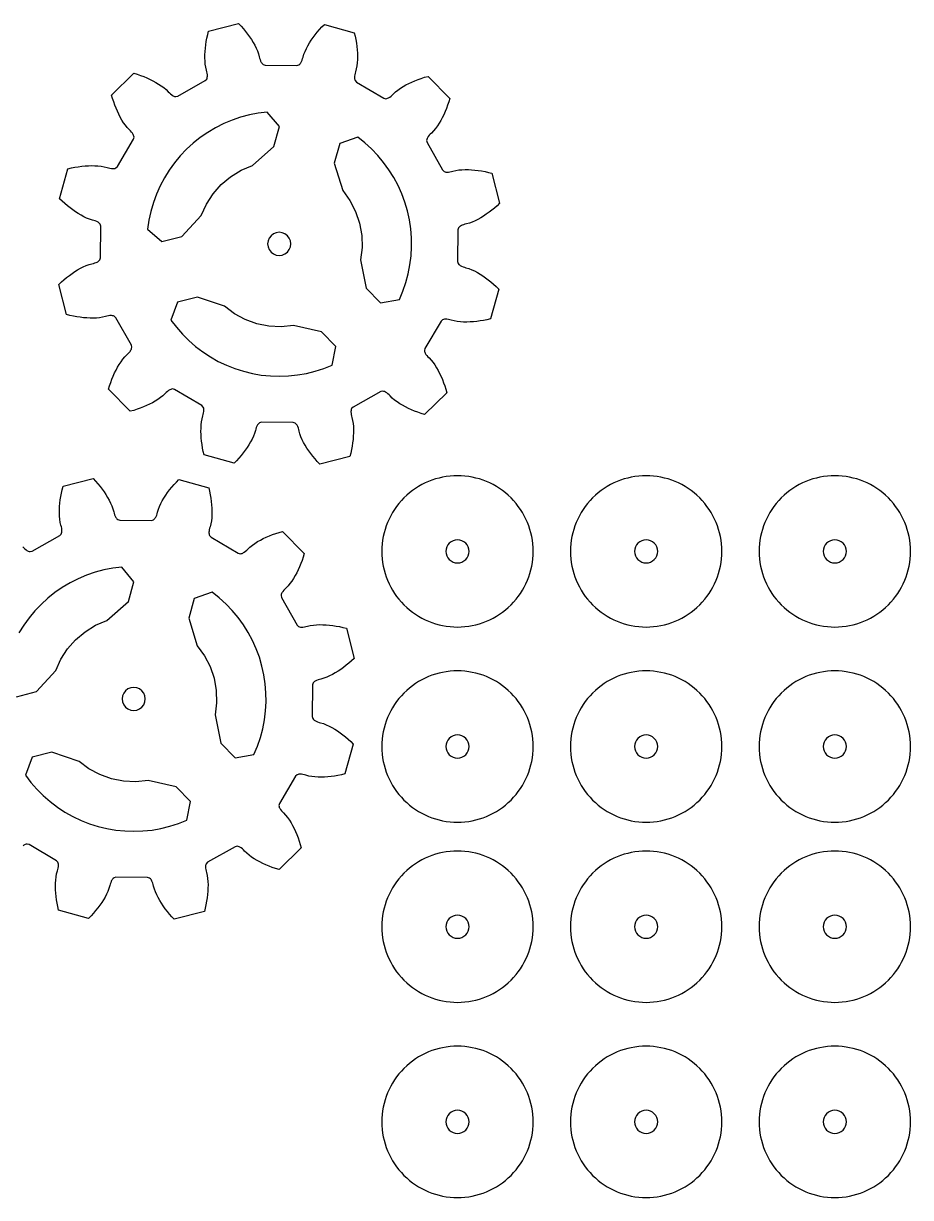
# Model space of a CAD drawing. Extents: x -187 to 64, y -133 to -17.
# Drawn here: x -1.4 to 63.9, y -111.2 to -24.8 of the extents above; entities that cross this region are included whole.
import ezdxf

# ---------------------------------------------------------------- set-up
doc = ezdxf.new("R2010")
doc.units = 0
doc.layers.get('0').update_dxf_attribs({"linetype": 'CONTINUOUS'})
doc.layers.add('6MM_ENGRAVE', color=245, linetype='CONTINUOUS')

msp = doc.modelspace()

# ---------------------------------------------------------------- linework, layer by layer
for points in [[(5.439, -46.444), (5.331, -46.337), (5.259, -46.309), (5.193, -46.295), (5.13, -46.289), (5.07, -46.288), (5.012, -46.291), (4.899, -46.306), (4.789, -46.329), (4.683, -46.359), (4.466, -46.41), (4.242, -46.444), (4.013, -46.465), (3.78, -46.474), (3.543, -46.472), (3.303, -46.461), (3.06, -46.441), (2.814, -46.411), (2.566, -46.372), (2.316, -46.325), (2.064, -46.269), (1.811, -46.205), (1.243, -43.992), (1.434, -43.814), (1.628, -43.644), (1.824, -43.482), (2.023, -43.329), (2.224, -43.184), (2.427, -43.049), (2.632, -42.923), (2.839, -42.808), (3.048, -42.704), (3.258, -42.612), (3.471, -42.534), (3.685, -42.473), (3.793, -42.449), (3.9, -42.417), (4.006, -42.375), (4.059, -42.349), (4.111, -42.32), (4.163, -42.284), (4.214, -42.24), (4.264, -42.181), (4.307, -42.035), (4.331, -39.706), (4.291, -39.559), (4.243, -39.499), (4.193, -39.454), (4.142, -39.418), (4.09, -39.387), (4.038, -39.36), (3.933, -39.316), (3.826, -39.282), (3.719, -39.255), (3.506, -39.19), (3.295, -39.108), (3.086, -39.011), (2.88, -38.903), (2.675, -38.783), (2.473, -38.653), (2.273, -38.514), (2.075, -38.365), (1.879, -38.208), (1.687, -38.042), (1.496, -37.868), (1.309, -37.686), (1.923, -35.485), (2.178, -35.426), (2.431, -35.376), (2.682, -35.334), (2.931, -35.3), (3.177, -35.276), (3.42, -35.26), (3.661, -35.254), (3.898, -35.258), (4.13, -35.272), (4.359, -35.297), (4.582, -35.336), (4.798, -35.391), (4.904, -35.423), (5.012, -35.449), (5.125, -35.466), (5.184, -35.47), (5.244, -35.471), (5.306, -35.466), (5.372, -35.453), (5.445, -35.427), (5.555, -35.322), (6.741, -33.317), (6.78, -33.17), (6.768, -33.094), (6.747, -33.03), (6.721, -32.973), (6.692, -32.92), (6.66, -32.871), (6.591, -32.78), (6.516, -32.697), (6.436, -32.62), (6.284, -32.458), (6.143, -32.281), (6.01, -32.093), (5.886, -31.896), (5.768, -31.69), (5.658, -31.476), (5.554, -31.256), (5.457, -31.028), (5.367, -30.794), (5.283, -30.554), (5.205, -30.308), (5.134, -30.056), (6.766, -28.457), (7.016, -28.534), (7.261, -28.617), (7.499, -28.706), (7.731, -28.801), (7.956, -28.903), (8.175, -29.011), (8.386, -29.126), (8.59, -29.248), (8.784, -29.377), (8.969, -29.513), (9.143, -29.658), (9.303, -29.814), (9.378, -29.895), (9.459, -29.971), (9.549, -30.042), (9.597, -30.075), (9.649, -30.106), (9.705, -30.133), (9.769, -30.155), (9.845, -30.168), (9.993, -30.133), (12.022, -28.989), (12.129, -28.881), (12.157, -28.809), (12.171, -28.743), (12.177, -28.681), (12.178, -28.621), (12.175, -28.562), (12.161, -28.449), (12.137, -28.34), (12.107, -28.233), (12.056, -28.017), (12.022, -27.793), (12.002, -27.564), (11.992, -27.331), (11.994, -27.094), (12.005, -26.853), (12.026, -26.61), (12.055, -26.365), (12.094, -26.117), (12.141, -25.867), (12.197, -25.615), (12.261, -25.361), (14.474, -24.793), (14.652, -24.984), (14.822, -25.178), (14.984, -25.375), (15.138, -25.573), (15.282, -25.774), (15.417, -25.977), (15.543, -26.182), (15.658, -26.389), (15.762, -26.598), (15.854, -26.809), (15.933, -27.021), (15.993, -27.236), (16.017, -27.344), (16.049, -27.451), (16.091, -27.557), (16.117, -27.61), (16.146, -27.662), (16.182, -27.714), (16.226, -27.765), (16.285, -27.814), (16.431, -27.857), (18.76, -27.882), (18.907, -27.842), (18.967, -27.793), (19.012, -27.743), (19.048, -27.692), (19.079, -27.641), (19.106, -27.588), (19.15, -27.483), (19.184, -27.377), (19.211, -27.269), (19.276, -27.056), (19.358, -26.845), (19.455, -26.637), (19.563, -26.43), (19.683, -26.226), (19.813, -26.023), (19.952, -25.823), (20.101, -25.625), (20.258, -25.43), (20.424, -25.237), (20.598, -25.047), (20.78, -24.859), (22.981, -25.474), (23.04, -25.728), (23.091, -25.981), (23.133, -26.232), (23.166, -26.481), (23.19, -26.727), (23.206, -26.971), (23.212, -27.211), (23.209, -27.448), (23.195, -27.681), (23.169, -27.909), (23.131, -28.132), (23.075, -28.348), (23.043, -28.454), (23.017, -28.563), (23, -28.676), (22.996, -28.734), (22.995, -28.794), (23, -28.857), (23.013, -28.923), (23.039, -28.996), (23.144, -29.106), (25.149, -30.291), (25.296, -30.33), (25.372, -30.318), (25.436, -30.297), (25.493, -30.271), (25.546, -30.242), (25.595, -30.21), (25.686, -30.141), (25.769, -30.066), (25.846, -29.987), (26.008, -29.834), (26.185, -29.693), (26.373, -29.561), (26.57, -29.436), (26.776, -29.319), (26.99, -29.208), (27.211, -29.105), (27.438, -29.008), (27.672, -28.917), (27.912, -28.833), (28.158, -28.755), (28.41, -28.684), (30.009, -30.317), (29.932, -30.567), (29.849, -30.811), (29.76, -31.049), (29.665, -31.281), (29.563, -31.507), (29.455, -31.725), (29.34, -31.937), (29.218, -32.14), (29.09, -32.335), (28.953, -32.52), (28.808, -32.694), (28.653, -32.853), (28.572, -32.928), (28.495, -33.01), (28.424, -33.099), (28.391, -33.147), (28.361, -33.199), (28.333, -33.256), (28.311, -33.319), (28.298, -33.396), (28.334, -33.544), (29.477, -35.573), (29.585, -35.68), (29.657, -35.708), (29.723, -35.722), (29.785, -35.728), (29.845, -35.729), (29.904, -35.726), (30.017, -35.711), (30.126, -35.687), (30.233, -35.657), (30.45, -35.606), (30.673, -35.573), (30.902, -35.552), (31.136, -35.543), (31.372, -35.544), (31.613, -35.555), (31.856, -35.576), (32.101, -35.606), (32.349, -35.644), (32.599, -35.691), (32.851, -35.747), (33.105, -35.811), (33.673, -38.024), (33.482, -38.203), (33.288, -38.373), (33.091, -38.535), (32.893, -38.688), (32.692, -38.832), (32.489, -38.968), (32.284, -39.093), (32.077, -39.208), (31.868, -39.313), (31.657, -39.405), (31.445, -39.483), (31.23, -39.543), (31.122, -39.568), (31.015, -39.6), (30.909, -39.642), (30.857, -39.667), (30.804, -39.697), (30.753, -39.732), (30.701, -39.776), (30.652, -39.835), (30.609, -39.981), (30.584, -42.31), (30.624, -42.457), (30.673, -42.517), (30.723, -42.562), (30.774, -42.599), (30.826, -42.63), (30.878, -42.656), (30.983, -42.7), (31.089, -42.735), (31.197, -42.762), (31.41, -42.826), (31.621, -42.909), (31.829, -43.005), (32.036, -43.114), (32.24, -43.234), (32.443, -43.363), (32.643, -43.503), (32.841, -43.651), (33.036, -43.809), (33.229, -43.975), (33.419, -44.149), (33.607, -44.331), (32.992, -46.532), (32.738, -46.591), (32.485, -46.641), (32.234, -46.683), (31.985, -46.716), (31.739, -46.741), (31.495, -46.756), (31.255, -46.763), (31.018, -46.759), (30.785, -46.745), (30.557, -46.719), (30.334, -46.681), (30.118, -46.626), (30.012, -46.593), (29.903, -46.567), (29.79, -46.55), (29.732, -46.546), (29.672, -46.546), (29.609, -46.551), (29.543, -46.563), (29.471, -46.59), (29.36, -46.695), (28.175, -48.699), (28.136, -48.846), (28.148, -48.923), (28.169, -48.987), (28.195, -49.044), (28.224, -49.096), (28.256, -49.146), (28.325, -49.236), (28.4, -49.319), (28.479, -49.396), (28.632, -49.559), (28.773, -49.736), (28.905, -49.923), (29.03, -50.121), (29.147, -50.327), (29.258, -50.54), (29.361, -50.761), (29.458, -50.989), (29.549, -51.223), (29.633, -51.463), (29.711, -51.709), (29.782, -51.96), (28.149, -53.559), (27.899, -53.483), (27.655, -53.4), (27.417, -53.311), (27.185, -53.215), (26.959, -53.113), (26.741, -53.005), (26.529, -52.89), (26.326, -52.769), (26.131, -52.64), (25.946, -52.504), (25.772, -52.359), (25.613, -52.203), (25.538, -52.122), (25.456, -52.045), (25.367, -51.974), (25.319, -51.941), (25.267, -51.911), (25.21, -51.884), (25.147, -51.862), (25.071, -51.848), (24.923, -51.884), (22.894, -53.027), (22.786, -53.135), (22.758, -53.207), (22.745, -53.273), (22.738, -53.336), (22.737, -53.396), (22.74, -53.454), (22.755, -53.567), (22.779, -53.677), (22.809, -53.783), (22.86, -54), (22.893, -54.224), (22.914, -54.453), (22.923, -54.686), (22.922, -54.923), (22.911, -55.163), (22.89, -55.406), (22.86, -55.652), (22.822, -55.9), (22.775, -56.15), (22.719, -56.402), (22.655, -56.655), (20.442, -57.223), (20.263, -57.032), (20.093, -56.838), (19.931, -56.642), (19.778, -56.443), (19.634, -56.242), (19.499, -56.039), (19.373, -55.834), (19.258, -55.627), (19.153, -55.418), (19.061, -55.208), (18.983, -54.995), (18.923, -54.781), (18.898, -54.673), (18.866, -54.566), (18.825, -54.46), (18.799, -54.407), (18.769, -54.355), (18.734, -54.303), (18.69, -54.252), (18.631, -54.202), (18.485, -54.159), (16.156, -54.135), (16.009, -54.175), (15.949, -54.223), (15.904, -54.273), (15.867, -54.324), (15.836, -54.376), (15.81, -54.428), (15.766, -54.533), (15.732, -54.64), (15.704, -54.747), (15.64, -54.96), (15.557, -55.171), (15.461, -55.38), (15.352, -55.586), (15.233, -55.791), (15.103, -55.993), (14.963, -56.193), (14.815, -56.391), (14.657, -56.587), (14.492, -56.78), (14.317, -56.97), (14.135, -57.157), (11.934, -56.543), (11.876, -56.288), (11.825, -56.035), (11.783, -55.784), (11.75, -55.535), (11.725, -55.289), (11.71, -55.046), (11.703, -54.805), (11.707, -54.569), (11.721, -54.336), (11.747, -54.107), (11.785, -53.884), (11.84, -53.668), (11.873, -53.562), (11.899, -53.454), (11.916, -53.341), (11.92, -53.283), (11.92, -53.222), (11.915, -53.16), (11.903, -53.094), (11.877, -53.021), (11.772, -52.911), (9.767, -51.725), (9.62, -51.686), (9.543, -51.698), (9.479, -51.719), (9.422, -51.745), (9.37, -51.774), (9.321, -51.806), (9.23, -51.875), (9.147, -51.95), (9.07, -52.03), (8.907, -52.182), (8.731, -52.323), (8.543, -52.456), (8.345, -52.58), (8.139, -52.698), (7.926, -52.808), (7.705, -52.912), (7.477, -53.009), (7.243, -53.099), (7.003, -53.184), (6.757, -53.261), (6.506, -53.332), (4.907, -51.7), (4.984, -51.45), (5.066, -51.206), (5.155, -50.967), (5.251, -50.735), (5.353, -50.51), (5.461, -50.291), (5.576, -50.08), (5.697, -49.876), (5.826, -49.682), (5.962, -49.497), (6.107, -49.323), (6.263, -49.163), (6.344, -49.088), (6.421, -49.007), (6.492, -48.918), (6.525, -48.869), (6.555, -48.817), (6.582, -48.761), (6.605, -48.697), (6.618, -48.621), (6.582, -48.473)], [(17.071, -33.839), (17.477, -32.382), (16.583, -31.308), (15.921, -31.39), (15.266, -31.518), (14.622, -31.69), (13.991, -31.906), (13.376, -32.165), (12.78, -32.465), (12.207, -32.805), (11.657, -33.184), (11.135, -33.599), (10.643, -34.049), (10.183, -34.532), (9.757, -35.045), (9.367, -35.586), (9.015, -36.153), (8.702, -36.742), (8.431, -37.352), (8.201, -37.978), (8.016, -38.619), (7.874, -39.27), (7.778, -39.931), (8.833, -40.847), (10.298, -40.471), (11.726, -38.917), (12.099, -38.091), (12.59, -37.329), (13.189, -36.649), (13.882, -36.065), (14.653, -35.589), (15.487, -35.234)], [(23.86, -44.258), (24.918, -45.338), (26.296, -45.101), (26.555, -44.486), (26.772, -43.856), (26.945, -43.211), (27.074, -42.557), (27.157, -41.895), (27.195, -41.229), (27.187, -40.562), (27.134, -39.897), (27.035, -39.237), (26.892, -38.586), (26.704, -37.946), (26.472, -37.32), (26.199, -36.712), (25.884, -36.124), (25.53, -35.559), (25.138, -35.019), (24.71, -34.507), (24.248, -34.026), (23.755, -33.578), (23.231, -33.164), (21.91, -33.62), (21.503, -35.076), (22.135, -37.09), (22.664, -37.826), (23.078, -38.632), (23.368, -39.491), (23.527, -40.383), (23.553, -41.289), (23.444, -42.189)], [(18.308, -41.008), (18.279, -40.788), (18.194, -40.583), (18.059, -40.407), (17.883, -40.272), (17.678, -40.187), (17.458, -40.158), (17.238, -40.187), (17.033, -40.272), (16.857, -40.407), (16.722, -40.583), (16.637, -40.788), (16.608, -41.008), (16.637, -41.228), (16.722, -41.433), (16.857, -41.609), (17.033, -41.744), (17.238, -41.829), (17.458, -41.858), (17.678, -41.829), (17.883, -41.744), (18.059, -41.609), (18.194, -41.433), (18.279, -41.228)], [(11.442, -44.928), (9.977, -45.304), (9.494, -46.616), (9.897, -47.148), (10.335, -47.651), (10.806, -48.123), (11.309, -48.562), (11.84, -48.965), (12.398, -49.331), (12.98, -49.657), (13.582, -49.944), (14.203, -50.188), (14.839, -50.389), (15.487, -50.547), (16.144, -50.659), (16.808, -50.726), (17.475, -50.748), (18.141, -50.724), (18.805, -50.655), (19.462, -50.54), (20.109, -50.38), (20.745, -50.177), (21.364, -49.93), (21.631, -48.558), (20.573, -47.478), (18.513, -47.018), (17.611, -47.108), (16.706, -47.063), (15.817, -46.885), (14.965, -46.577), (14.167, -46.146), (13.442, -45.602)], [(13.159, -77.744), (14.217, -78.824), (15.594, -78.587), (15.854, -77.972), (16.071, -77.341), (16.244, -76.697), (16.372, -76.043), (16.456, -75.381), (16.493, -74.715), (16.486, -74.048), (16.432, -73.383), (16.334, -72.723), (16.19, -72.072), (16.002, -71.432), (15.771, -70.806), (15.497, -70.198), (15.183, -69.61), (14.829, -69.044), (14.437, -68.505), (14.009, -67.993), (13.547, -67.512), (13.053, -67.063), (12.53, -66.65), (11.208, -67.105), (10.801, -68.562), (11.433, -70.576), (11.962, -71.312), (12.376, -72.118), (12.666, -72.977), (12.826, -73.869), (12.851, -74.775), (12.742, -75.675)], [(7.606, -74.494), (7.577, -74.274), (7.492, -74.069), (7.357, -73.893), (7.181, -73.758), (6.976, -73.673), (6.756, -73.644), (6.536, -73.673), (6.331, -73.758), (6.155, -73.893), (6.02, -74.069), (5.935, -74.274), (5.906, -74.494), (5.935, -74.714), (6.02, -74.919), (6.155, -75.095), (6.331, -75.23), (6.536, -75.315), (6.756, -75.344), (6.976, -75.315), (7.181, -75.23), (7.357, -75.095), (7.492, -74.919), (7.577, -74.714)], [(0.741, -78.414), (-0.724, -78.79), (-1.207, -80.102), (-0.805, -80.634), (-0.367, -81.137), (0.105, -81.609), (0.607, -82.048), (1.139, -82.451), (1.696, -82.816), (2.278, -83.143), (2.88, -83.43), (3.501, -83.674), (4.137, -83.875), (4.785, -84.032), (5.443, -84.145), (6.106, -84.212), (6.773, -84.234), (7.44, -84.21), (8.103, -84.14), (8.76, -84.026), (9.408, -83.866), (10.043, -83.663), (10.663, -83.416), (10.929, -82.044), (9.871, -80.963), (7.811, -80.504), (6.909, -80.594), (6.004, -80.549), (5.115, -80.371), (4.263, -80.063), (3.466, -79.632), (2.741, -79.088)]]:
    msp.add_lwpolyline(points, close=True)
for points in [[(-1.399, -63.299), (-1.324, -63.38), (-1.242, -63.457), (-1.153, -63.528), (-1.105, -63.561), (-1.053, -63.591), (-0.996, -63.618), (-0.933, -63.641), (-0.857, -63.654), (-0.709, -63.618), (1.32, -62.475), (1.428, -62.367), (1.456, -62.295), (1.469, -62.229), (1.476, -62.167), (1.476, -62.107), (1.474, -62.048), (1.459, -61.935), (1.435, -61.826), (1.405, -61.719), (1.354, -61.502), (1.32, -61.279), (1.3, -61.05), (1.291, -60.816), (1.292, -60.579), (1.303, -60.339), (1.324, -60.096), (1.354, -59.851), (1.392, -59.603), (1.439, -59.353), (1.495, -59.101), (1.559, -58.847), (3.772, -58.279), (3.951, -58.47), (4.121, -58.664), (4.283, -58.861), (4.436, -59.059), (4.58, -59.26), (4.715, -59.463), (4.841, -59.668), (4.956, -59.875), (5.061, -60.084), (5.153, -60.295), (5.231, -60.507), (5.291, -60.722), (5.316, -60.829), (5.348, -60.937), (5.389, -61.043), (5.415, -61.095), (5.445, -61.148), (5.48, -61.199), (5.524, -61.25), (5.583, -61.3), (5.729, -61.343), (8.058, -61.368), (8.205, -61.328), (8.265, -61.279), (8.31, -61.229), (8.347, -61.178), (8.378, -61.126), (8.404, -61.074), (8.448, -60.969), (8.482, -60.863), (8.509, -60.755), (8.574, -60.542), (8.657, -60.331), (8.753, -60.123), (8.862, -59.916), (8.981, -59.712), (9.111, -59.509), (9.251, -59.309), (9.399, -59.111), (9.557, -58.916), (9.722, -58.723), (9.897, -58.533), (10.079, -58.345), (12.28, -58.96), (12.338, -59.214), (12.389, -59.467), (12.431, -59.718), (12.464, -59.967), (12.489, -60.213), (12.504, -60.457), (12.51, -60.697), (12.507, -60.934), (12.493, -61.167), (12.467, -61.395), (12.429, -61.618), (12.374, -61.834), (12.341, -61.94), (12.315, -62.049), (12.298, -62.162), (12.294, -62.22), (12.294, -62.28), (12.299, -62.343), (12.311, -62.409), (12.337, -62.481), (12.442, -62.592), (14.447, -63.777), (14.594, -63.816), (14.671, -63.804), (14.735, -63.783), (14.792, -63.757), (14.844, -63.728), (14.893, -63.696), (14.984, -63.627), (15.067, -63.552), (15.144, -63.473), (15.306, -63.32), (15.483, -63.179), (15.671, -63.047), (15.869, -62.922), (16.075, -62.805), (16.288, -62.694), (16.509, -62.591), (16.737, -62.494), (16.971, -62.403), (17.211, -62.319), (17.457, -62.241), (17.708, -62.17), (19.307, -63.803), (19.23, -64.053), (19.148, -64.297), (19.059, -64.535), (18.963, -64.767), (18.861, -64.993), (18.753, -65.211), (18.638, -65.423), (18.517, -65.626), (18.388, -65.821), (18.252, -66.006), (18.107, -66.18), (17.951, -66.339), (17.87, -66.414), (17.793, -66.496), (17.722, -66.585), (17.689, -66.633), (17.659, -66.685), (17.632, -66.742), (17.61, -66.805), (17.596, -66.881), (17.632, -67.029), (18.775, -69.058), (18.883, -69.166), (18.955, -69.194), (19.021, -69.207), (19.084, -69.213), (19.144, -69.214), (19.202, -69.211), (19.315, -69.197), (19.425, -69.173), (19.531, -69.143), (19.748, -69.092), (19.972, -69.058), (20.201, -69.038), (20.434, -69.029), (20.671, -69.03), (20.911, -69.041), (21.154, -69.062), (21.4, -69.091), (21.648, -69.13), (21.898, -69.177), (22.149, -69.233), (22.403, -69.297), (22.971, -71.51), (22.78, -71.689), (22.586, -71.859), (22.39, -72.021), (22.191, -72.174), (21.99, -72.318), (21.787, -72.453), (21.582, -72.579), (21.375, -72.694), (21.166, -72.798), (20.956, -72.891), (20.743, -72.969), (20.529, -73.029), (20.421, -73.054), (20.314, -73.086), (20.208, -73.127), (20.155, -73.153), (20.103, -73.183), (20.051, -73.218), (20, -73.262), (19.95, -73.321), (19.907, -73.467), (19.883, -75.796), (19.923, -75.943), (19.971, -76.003), (20.021, -76.048), (20.072, -76.085), (20.124, -76.116), (20.176, -76.142), (20.281, -76.186), (20.388, -76.22), (20.495, -76.247), (20.708, -76.312), (20.919, -76.394), (21.128, -76.491), (21.334, -76.6), (21.539, -76.719), (21.741, -76.849), (21.941, -76.989), (22.139, -77.137), (22.335, -77.294), (22.527, -77.46), (22.718, -77.635), (22.905, -77.817), (22.291, -80.018), (22.036, -80.076), (21.783, -80.127), (21.532, -80.169), (21.283, -80.202), (21.037, -80.227), (20.794, -80.242), (20.553, -80.248), (20.316, -80.245), (20.084, -80.231), (19.855, -80.205), (19.632, -80.167), (19.416, -80.111), (19.31, -80.079), (19.202, -80.053), (19.089, -80.036), (19.03, -80.032), (18.97, -80.032), (18.908, -80.036), (18.842, -80.049), (18.769, -80.075), (18.659, -80.18), (17.473, -82.185), (17.434, -82.332), (17.446, -82.409), (17.467, -82.472), (17.493, -82.53), (17.522, -82.582), (17.554, -82.631), (17.623, -82.722), (17.698, -82.805), (17.778, -82.882), (17.93, -83.044), (18.071, -83.221), (18.204, -83.409), (18.328, -83.607), (18.446, -83.812), (18.556, -84.026), (18.66, -84.247), (18.757, -84.474), (18.847, -84.709), (18.931, -84.949), (19.009, -85.195), (19.08, -85.446), (17.448, -87.045), (17.198, -86.968), (16.953, -86.886), (16.715, -86.796), (16.483, -86.701), (16.258, -86.599), (16.039, -86.491), (15.828, -86.376), (15.624, -86.254), (15.43, -86.126), (15.245, -85.99), (15.071, -85.845), (14.911, -85.689), (14.836, -85.608), (14.755, -85.531), (14.665, -85.46), (14.617, -85.427), (14.565, -85.397), (14.509, -85.37), (14.445, -85.347), (14.369, -85.334), (14.221, -85.37), (12.192, -86.513), (12.085, -86.621), (12.057, -86.693), (12.043, -86.759), (12.037, -86.821), (12.036, -86.882), (12.039, -86.94), (12.053, -87.053), (12.077, -87.163), (12.107, -87.269), (12.158, -87.486), (12.192, -87.71), (12.212, -87.939), (12.222, -88.172), (12.22, -88.409), (12.209, -88.649), (12.188, -88.892), (12.159, -89.138), (12.12, -89.386), (12.073, -89.636), (12.017, -89.887), (11.953, -90.141), (9.74, -90.709), (9.562, -90.518), (9.391, -90.324), (9.23, -90.128), (9.076, -89.929), (8.932, -89.728), (8.797, -89.525), (8.671, -89.32), (8.556, -89.113), (8.452, -88.904), (8.36, -88.694), (8.281, -88.481), (8.221, -88.267), (8.197, -88.159), (8.165, -88.052), (8.123, -87.946), (8.097, -87.893), (8.067, -87.841), (8.032, -87.789), (7.988, -87.738), (7.929, -87.688), (7.783, -87.645), (5.454, -87.621), (5.307, -87.661), (5.247, -87.709), (5.202, -87.759), (5.166, -87.81), (5.135, -87.862), (5.108, -87.914), (5.064, -88.019), (5.03, -88.126), (5.003, -88.233), (4.938, -88.446), (4.856, -88.657), (4.759, -88.866), (4.65, -89.072), (4.531, -89.277), (4.401, -89.479), (4.262, -89.679), (4.113, -89.877), (3.956, -90.072), (3.79, -90.265), (3.616, -90.456), (3.433, -90.643), (1.233, -90.029), (1.174, -89.774), (1.123, -89.521), (1.082, -89.27), (1.048, -89.021), (1.024, -88.775), (1.008, -88.532), (1.002, -88.291), (1.005, -88.054), (1.02, -87.821), (1.045, -87.593), (1.084, -87.37), (1.139, -87.154), (1.171, -87.048), (1.197, -86.939), (1.214, -86.827), (1.218, -86.768), (1.219, -86.708), (1.214, -86.646), (1.201, -86.58), (1.175, -86.507), (1.07, -86.397), (-0.935, -85.211), (-1.082, -85.172), (-1.158, -85.184), (-1.222, -85.205), (-1.279, -85.231), (-1.332, -85.26), (-1.381, -85.292)], [(-1.869, -74.333), (-0.404, -73.957), (1.024, -72.403), (1.397, -71.577), (1.888, -70.815), (2.487, -70.135), (3.18, -69.55), (3.952, -69.075), (4.785, -68.72), (6.369, -67.324), (6.776, -65.868), (5.881, -64.794), (5.219, -64.876), (4.565, -65.004), (3.92, -65.176), (3.289, -65.392), (2.674, -65.651), (2.079, -65.951), (1.505, -66.291), (0.956, -66.67), (0.434, -67.085), (-0.058, -67.535), (-0.519, -68.018), (-0.945, -68.531), (-1.335, -69.072), (-1.687, -69.639)]]:
    msp.add_lwpolyline(points)
for points in [[(30.573, -58.07, 0.414214), (25.006, -63.637, 0.414214), (30.573, -69.204, 0.414214), (36.14, -63.637, 0.414214)], [(44.45, -58.07, 0.414214), (38.884, -63.637, 0.414214), (44.45, -69.204, 0.414214), (50.017, -63.637, 0.414214)], [(58.328, -58.07, 0.414214), (52.761, -63.637, 0.414214), (58.328, -69.204, 0.414214), (63.895, -63.637, 0.414214)], [(29.723, -63.637, 0.414214), (30.573, -64.487, 0.414214), (31.423, -63.637, 0.414214), (30.573, -62.787, 0.414214)], [(43.6, -63.637, 0.414214), (44.45, -64.487, 0.414214), (45.3, -63.637, 0.414214), (44.45, -62.787, 0.414214)], [(57.478, -63.637, 0.414214), (58.328, -64.487, 0.414214), (59.178, -63.637, 0.414214), (58.328, -62.787, 0.414214)], [(30.573, -72.431, 0.414214), (25.006, -77.998, 0.414214), (30.573, -83.565, 0.414214), (36.14, -77.998, 0.414214)], [(44.45, -72.431, 0.414214), (38.884, -77.998, 0.414214), (44.45, -83.565, 0.414214), (50.017, -77.998, 0.414214)], [(58.328, -72.431, 0.414214), (52.761, -77.998, 0.414214), (58.328, -83.565, 0.414214), (63.895, -77.998, 0.414214)], [(29.723, -77.998, 0.414214), (30.573, -78.848, 0.414214), (31.423, -77.998, 0.414214), (30.573, -77.148, 0.414214)], [(43.6, -77.998, 0.414214), (44.45, -78.848, 0.414214), (45.3, -77.998, 0.414214), (44.45, -77.148, 0.414214)], [(57.478, -77.998, 0.414214), (58.328, -78.848, 0.414214), (59.178, -77.998, 0.414214), (58.328, -77.148, 0.414214)], [(30.573, -85.688, 0.414214), (25.006, -91.254, 0.414214), (30.573, -96.821, 0.414214), (36.14, -91.254, 0.414214)], [(44.45, -85.688, 0.414214), (38.884, -91.254, 0.414214), (44.45, -96.821, 0.414214), (50.017, -91.254, 0.414214)], [(58.328, -85.688, 0.414214), (52.761, -91.254, 0.414214), (58.328, -96.821, 0.414214), (63.895, -91.254, 0.414214)], [(29.723, -91.254, 0.414214), (30.573, -92.104, 0.414214), (31.423, -91.254, 0.414214), (30.573, -90.404, 0.414214)], [(43.6, -91.254, 0.414214), (44.45, -92.104, 0.414214), (45.3, -91.254, 0.414214), (44.45, -90.404, 0.414214)], [(57.478, -91.254, 0.414214), (58.328, -92.104, 0.414214), (59.178, -91.254, 0.414214), (58.328, -90.404, 0.414214)], [(30.573, -100.048, 0.414214), (25.006, -105.615, 0.414214), (30.573, -111.182, 0.414214), (36.14, -105.615, 0.414214)], [(44.45, -100.048, 0.414214), (38.884, -105.615, 0.414214), (44.45, -111.182, 0.414214), (50.017, -105.615, 0.414214)], [(58.328, -100.048, 0.414214), (52.761, -105.615, 0.414214), (58.328, -111.182, 0.414214), (63.895, -105.615, 0.414214)], [(43.6, -105.615, 0.414214), (44.45, -106.465, 0.414214), (45.3, -105.615, 0.414214), (44.45, -104.765, 0.414214)], [(57.478, -105.615, 0.414214), (58.328, -106.465, 0.414214), (59.178, -105.615, 0.414214), (58.328, -104.765, 0.414214)]]:
    msp.add_lwpolyline(points, format="xyb", close=True)
at = {"layer": '6MM_ENGRAVE'}
msp.add_lwpolyline([(29.723, -105.615, 0.414214), (30.573, -106.465, 0.414214), (31.423, -105.615, 0.414214), (30.573, -104.765, 0.414214)], format="xyb", close=True, dxfattribs=at)

doc.saveas('drawing.dxf')
